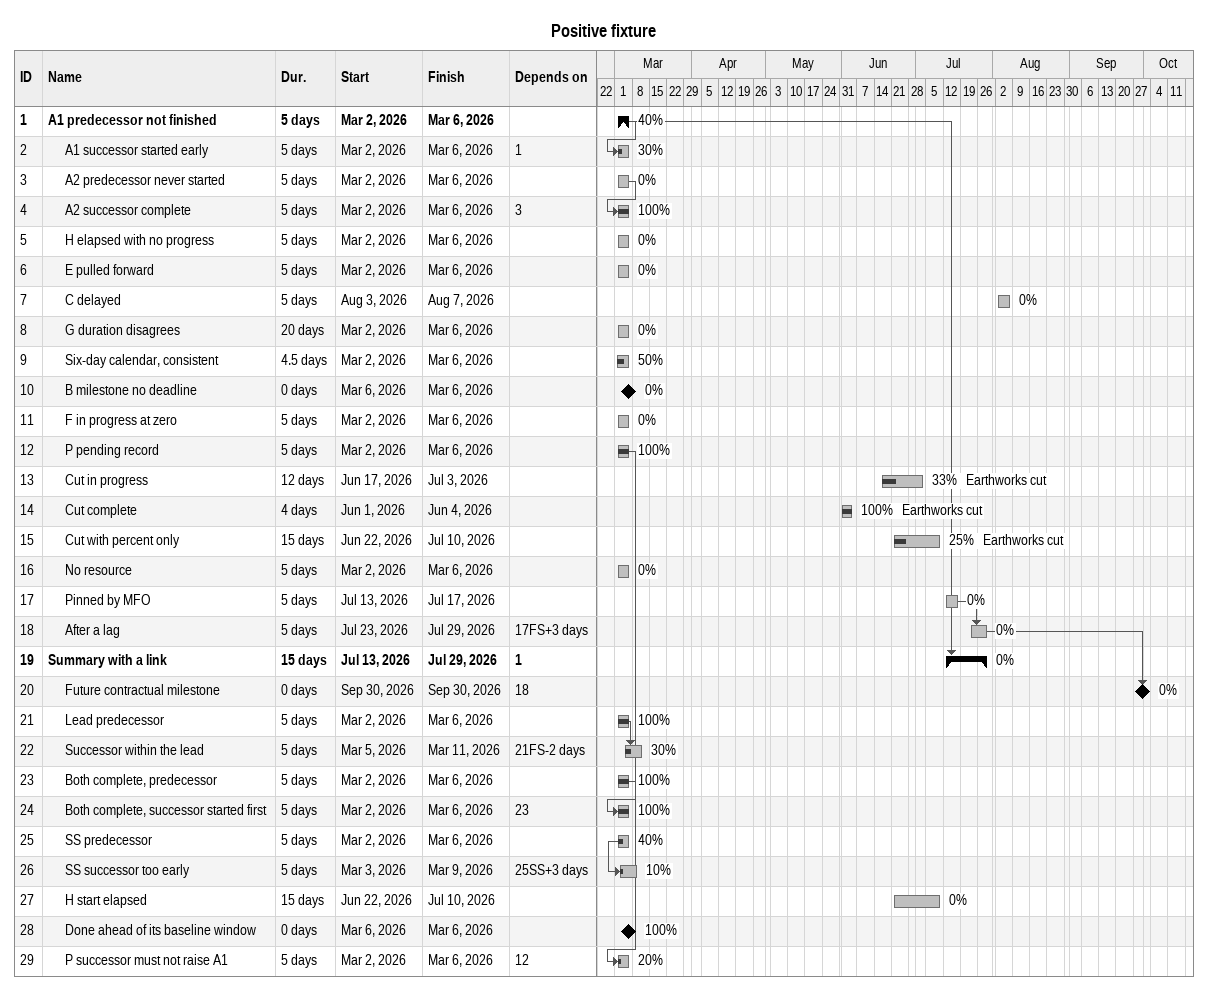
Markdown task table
Positive fixture

| ID | Level | Task | Duration | Start | Finish | Predecessors | Resources | % complete |
|---|---|---|---|---|---|---|---|---|
| 1 | 1 | **A1 predecessor not finished** | 5d | 2026-03-02 | 2026-03-06 |  |  | 40 |
| 2 | 2 | A1 successor started early | 5d | 2026-03-02 | 2026-03-06 | 1 |  | 30 |
| 3 | 2 | A2 predecessor never started | 5d | 2026-03-02 | 2026-03-06 |  |  | 0 |
| 4 | 2 | A2 successor complete | 5d | 2026-03-02 | 2026-03-06 | 3 |  | 100 |
| 5 | 2 | H elapsed with no progress | 5d | 2026-03-02 | 2026-03-06 |  |  | 0 |
| 6 | 2 | E pulled forward | 5d | 2026-03-02 | 2026-03-06 |  |  | 0 |
| 7 | 2 | C delayed | 5d | 2026-08-03 | 2026-08-07 |  |  | 0 |
| 8 | 2 | G duration disagrees | 20d | 2026-03-02 | 2026-03-06 |  |  | 0 |
| 9 | 2 | Six-day calendar, consistent | 4.5d | 2026-03-02 | 2026-03-06 |  |  | 50 |
| 10 | 2 | B milestone no deadline | 0d | 2026-03-06 | 2026-03-06 |  |  | 0 |
| 11 | 2 | F in progress at zero | 5d | 2026-03-02 | 2026-03-06 |  |  | 0 |
| 12 | 2 | P pending record | 5d | 2026-03-02 | 2026-03-06 |  |  | 100 |
| 13 | 2 | Cut in progress | 12d | 2026-06-17 | 2026-07-03 |  | Earthworks cut | 33 |
| 14 | 2 | Cut complete | 4d | 2026-06-01 | 2026-06-04 |  | Earthworks cut | 100 |
| 15 | 2 | Cut with percent only | 15d | 2026-06-22 | 2026-07-10 |  | Earthworks cut | 25 |
| 16 | 2 | No resource | 5d | 2026-03-02 | 2026-03-06 |  |  | 0 |
| 17 | 2 | Pinned by MFO | 5d | 2026-07-13 | 2026-07-17 |  |  | 0 |
| 18 | 2 | After a lag | 5d | 2026-07-23 | 2026-07-29 | 17FS+3d |  | 0 |
| 19 | 1 | **Summary with a link** | 15d | 2026-07-13 | 2026-07-29 | 1 |  | 0 |
| 20 | 2 | Future contractual milestone | 0d | 2026-09-30 | 2026-09-30 | 18 |  | 0 |
| 21 | 2 | Lead predecessor | 5d | 2026-03-02 | 2026-03-06 |  |  | 100 |
| 22 | 2 | Successor within the lead | 5d | 2026-03-05 | 2026-03-11 | 21FS-2d |  | 30 |
| 23 | 2 | Both complete, predecessor | 5d | 2026-03-02 | 2026-03-06 |  |  | 100 |
| 24 | 2 | Both complete, successor started first | 5d | 2026-03-02 | 2026-03-06 | 23 |  | 100 |
| 25 | 2 | SS predecessor | 5d | 2026-03-02 | 2026-03-06 |  |  | 40 |
| 26 | 2 | SS successor too early | 5d | 2026-03-03 | 2026-03-09 | 25SS+3d |  | 10 |
| 27 | 2 | H start elapsed | 15d | 2026-06-22 | 2026-07-10 |  |  | 0 |
| 28 | 2 | Done ahead of its baseline window | 0d | 2026-03-06 | 2026-03-06 |  |  | 100 |
| 29 | 2 | P successor must not raise A1 | 5d | 2026-03-02 | 2026-03-06 | 12 |  | 20 |
